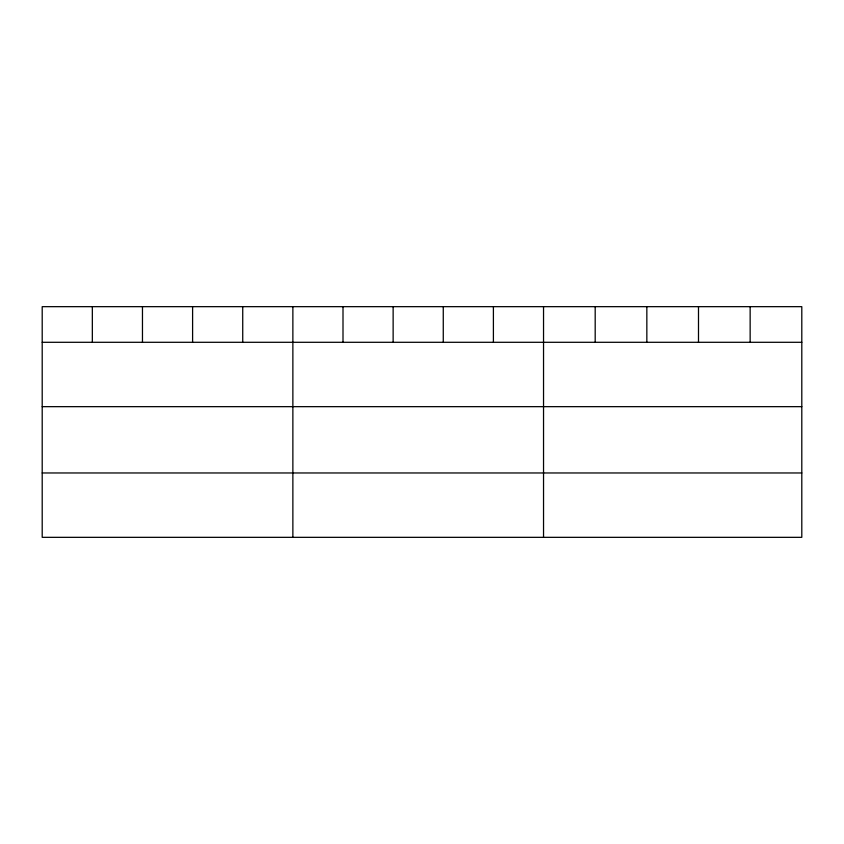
<?xml version="1.0" encoding="UTF-8"?>
<svg xmlns="http://www.w3.org/2000/svg" width="844" height="844" viewBox="0 0 844 844"><rect width="100%" height="100%" fill="white"/><g stroke="black" fill="none" stroke-linecap="round" stroke-linejoin="round"><path stroke-width="1.27" d="M801.8 342.295L801.8 537.333L42.2 537.333L42.2 306.667L801.8 306.667L801.8 342.295L42.2 342.295M42.2 406.66L801.8 406.66M42.2 472.967L801.8 472.967M750.147 306.667L750.147 342.295M698.494 306.667L698.494 342.295M646.842 306.667L646.842 342.295M595.189 306.667L595.189 342.295M543.536 306.667L543.536 537.333M493.402 306.667L493.402 342.295M443.269 306.667L443.269 342.295M393.135 306.667L393.135 342.295M343.002 306.667L343.002 342.295M292.868 306.667L292.868 537.333M242.734 306.667L242.734 342.295M192.601 306.667L192.601 342.295M142.467 306.667L142.467 342.295M92.334 306.667L92.334 342.295"/></g></svg>
